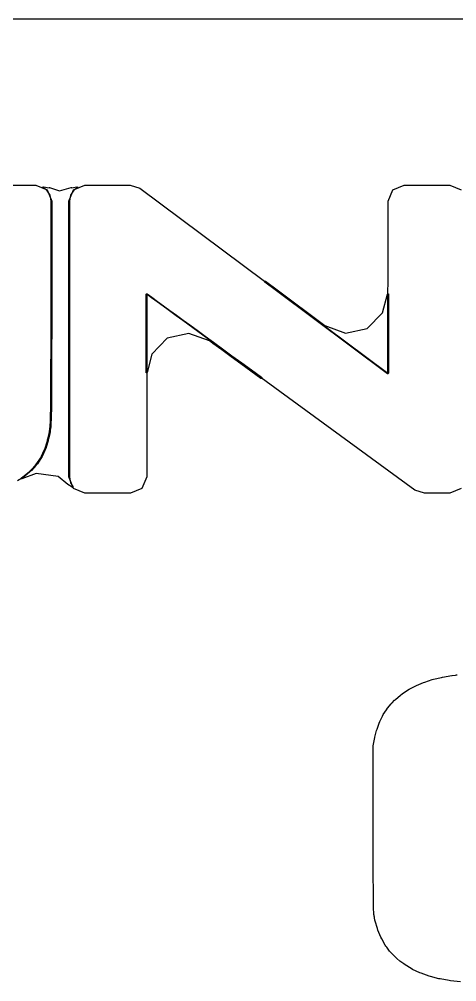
# Model space of a CAD drawing. Extents: x -22 to 351, y -111 to 35.
# Drawn here: x -14.665 to -13.287, y 24.794 to 27.825 of the extents above; entities that cross this region are included whole.
import ezdxf

# ---------------------------------------------------------------- set-up
doc = ezdxf.new("R2010")
doc.units = 0
doc.layers.add('BLACK', color=7, linetype='CONTINUOUS')

msp = doc.modelspace()

# ---------------------------------------------------------------- linework, layer by layer
at = {"layer": 'BLACK', "linetype": 'CONTINUOUS'}
for p, q in [((-5.525, 27.825), (-19.525, 27.825)), ((-5.525, 27.825), (-19.525, 27.825)), ((-14.7787, 27.303), (-14.6129, 27.303)), ((-14.6129, 27.303), (-14.5769, 27.2881)), ((-14.5902, 27.2958), (-14.5891, 27.2975)), ((-14.5893, 27.294), (-14.5902, 27.2958)), ((-14.5783, 27.2866), (-14.5893, 27.294)), ((-14.5891, 27.2975), (-14.5878, 27.2976)), ((-14.5878, 27.2976), (-14.5709, 27.2943)), ((-14.5677, 27.2708), (-14.5783, 27.2866)), ((-14.5769, 27.2881), (-14.5619, 27.252)), ((-14.5709, 27.2943), (-14.5705, 27.2948)), ((-14.5705, 27.2948), (-14.5692, 27.2948)), ((-14.5692, 27.2948), (-14.5376, 27.2849)), ((-14.5376, 27.2849), (-14.5016, 27.2954)), ((-14.5087, 27.252), (-14.4938, 27.2881)), ((-14.4924, 27.2866), (-14.503, 27.2708)), ((-14.5016, 27.2954), (-14.4996, 27.295)), ((-14.4996, 27.295), (-14.4993, 27.2943)), ((-14.4993, 27.2943), (-14.4829, 27.2976)), ((-14.4938, 27.2881), (-14.4577, 27.303)), ((-14.4814, 27.294), (-14.4924, 27.2866)), ((-14.4829, 27.2976), (-14.481, 27.297)), ((-14.4806, 27.295), (-14.4814, 27.294)), ((-14.481, 27.297), (-14.4806, 27.295)), ((-14.4577, 27.303), (-14.315, 27.3029)), ((-14.315, 27.3029), (-14.2845, 27.2928)), ((-14.2845, 27.2928), (-13.5035, 26.7101)), ((-13.5029, 27.2521), (-13.4879, 27.2881)), ((-13.4879, 27.2881), (-13.4519, 27.303)), ((-13.4519, 27.303), (-13.3084, 27.303)), ((-13.3084, 27.303), (-13.2724, 27.2881)), ((-14.5639, 27.2518), (-14.5677, 27.2708)), ((-14.5644, 26.9069), (-14.5639, 27.2518)), ((-14.5619, 27.252), (-14.5625, 26.8685)), ((-14.5087, 26.3838), (-14.5087, 27.252)), ((-14.503, 27.2708), (-14.5067, 27.2518)), ((-14.5067, 27.2518), (-14.5067, 26.384)), ((-13.5035, 26.7101), (-13.5029, 27.2521)), ((-13.8921, 26.9988), (-13.8909, 27.0004)), ((-13.8913, 26.997), (-13.8921, 26.9988)), ((-13.8545, 26.9695), (-13.8913, 26.997)), ((-13.8909, 27.0004), (-13.8889, 27.0002)), ((-13.8889, 27.0002), (-13.8521, 26.9727)), ((-14.2651, 26.9321), (-14.265, 26.9543)), ((-14.265, 26.9589), (-14.264, 26.9606)), ((-14.265, 26.9543), (-14.265, 26.9589)), ((-14.265, 26.9543), (-14.265, 26.9543)), ((-14.264, 26.9606), (-14.2618, 26.9605)), ((-14.263, 26.9542), (-14.2631, 26.9321)), ((-14.2481, 26.948), (-14.263, 26.9589)), ((-14.263, 26.9589), (-14.263, 26.9542)), ((-14.2618, 26.9605), (-14.2469, 26.9496)), ((-14.2301, 26.9349), (-14.2481, 26.948)), ((-14.2469, 26.9496), (-14.2289, 26.9365)), ((-13.5047, 26.7085), (-13.8545, 26.9695)), ((-13.8521, 26.9727), (-13.702, 26.8607)), ((-13.5202, 26.9004), (-13.5052, 26.9595)), ((-13.5052, 26.9595), (-13.5038, 26.9609)), ((-13.5038, 26.9609), (-13.5018, 26.9604)), ((-13.5018, 26.9604), (-13.5012, 26.959)), ((-13.5012, 26.959), (-13.5013, 26.9303)), ((-14.2651, 26.9083), (-14.2651, 26.9321)), ((-14.2631, 26.9321), (-14.2631, 26.9083)), ((-14.2111, 26.9211), (-14.2301, 26.9349)), ((-14.2289, 26.9365), (-14.21, 26.9227)), ((-14.1913, 26.9066), (-14.2111, 26.9211)), ((-14.21, 26.9227), (-14.21, 26.9227)), ((-14.21, 26.9227), (-14.1901, 26.9082)), ((-13.5013, 26.9303), (-13.5015, 26.7101)), ((-14.5645, 26.8685), (-14.5644, 26.9069)), ((-14.2652, 26.8562), (-14.2651, 26.883)), ((-14.2651, 26.883), (-14.2651, 26.9083)), ((-14.2651, 26.9083), (-14.2651, 26.9083)), ((-14.2631, 26.883), (-14.2632, 26.8562)), ((-14.2631, 26.9083), (-14.2631, 26.883)), ((-14.1706, 26.8916), (-14.1913, 26.9066)), ((-14.1901, 26.9082), (-14.1694, 26.8932)), ((-14.1493, 26.876), (-14.1706, 26.8916)), ((-14.1694, 26.8932), (-14.1481, 26.8777)), ((-13.5692, 26.8514), (-13.5202, 26.9004)), ((-14.5645, 26.8329), (-14.5645, 26.8685)), ((-14.5625, 26.8685), (-14.5625, 26.8329)), ((-14.2652, 26.8283), (-14.2652, 26.8562)), ((-14.2652, 26.8562), (-14.2652, 26.8562)), ((-14.2632, 26.8562), (-14.2632, 26.8283)), ((-13.9958, 26.764), (-14.1493, 26.876)), ((-14.1481, 26.8777), (-14.1481, 26.8777)), ((-14.1481, 26.8777), (-14.1275, 26.8626)), ((-14.1275, 26.8626), (-14.1043, 26.8457)), ((-13.702, 26.8607), (-13.6368, 26.8365)), ((-14.5646, 26.8001), (-14.5645, 26.8329)), ((-14.5645, 26.8329), (-14.5645, 26.8329)), ((-14.5625, 26.8329), (-14.5626, 26.8001)), ((-14.5625, 26.8329), (-14.5625, 26.8329)), ((-14.2652, 26.7992), (-14.2652, 26.8283)), ((-14.2632, 26.8283), (-14.2632, 26.7992)), ((-14.131, 26.8359), (-14.1985, 26.8204)), ((-14.0655, 26.8124), (-14.131, 26.8359)), ((-14.1043, 26.8457), (-14.1043, 26.8457)), ((-14.1043, 26.8457), (-14.0791, 26.8273)), ((-14.0791, 26.8273), (-14.0523, 26.8077)), ((-13.6368, 26.8365), (-13.5692, 26.8514)), ((-14.5646, 26.7698), (-14.5646, 26.8001)), ((-14.5646, 26.8001), (-14.5646, 26.8001)), ((-14.5626, 26.8001), (-14.5626, 26.8001)), ((-14.5626, 26.8001), (-14.5626, 26.7698)), ((-14.2652, 26.7691), (-14.2652, 26.7992)), ((-14.2652, 26.7992), (-14.2652, 26.7992)), ((-14.2632, 26.7992), (-14.2632, 26.7691)), ((-14.1985, 26.8204), (-14.2469, 26.7708)), ((-14.0547, 26.8045), (-14.0655, 26.8124)), ((-14.0264, 26.7839), (-14.0547, 26.8045)), ((-14.0523, 26.8077), (-14.024, 26.7871)), ((-14.5647, 26.742), (-14.5646, 26.7698)), ((-14.5646, 26.7698), (-14.5646, 26.7698)), ((-14.5626, 26.7698), (-14.5627, 26.742)), ((-14.5626, 26.7698), (-14.5626, 26.7698)), ((-14.2653, 26.7382), (-14.2652, 26.7691)), ((-14.2632, 26.7691), (-14.2633, 26.7382)), ((-14.2469, 26.7708), (-14.2613, 26.7127)), ((-13.9969, 26.7624), (-14.0264, 26.7839)), ((-14.024, 26.7871), (-13.9946, 26.7656)), ((-13.9665, 26.7402), (-13.9969, 26.7624)), ((-13.4182, 26.3426), (-13.9958, 26.764)), ((-13.9946, 26.7656), (-13.9641, 26.7434)), ((-14.5647, 26.7165), (-14.5647, 26.742)), ((-14.5647, 26.742), (-14.5647, 26.742)), ((-14.5627, 26.742), (-14.5627, 26.742)), ((-14.5627, 26.742), (-14.5627, 26.7165)), ((-14.2653, 26.721), (-14.2653, 26.7382)), ((-14.2633, 26.7382), (-14.2633, 26.721)), ((-13.9353, 26.7174), (-13.9665, 26.7402)), ((-13.9641, 26.7434), (-13.933, 26.7207)), ((-14.5648, 26.6933), (-14.5647, 26.7165)), ((-14.5647, 26.7165), (-14.5647, 26.7165)), ((-14.5627, 26.7165), (-14.5628, 26.6933)), ((-14.5627, 26.7165), (-14.5627, 26.7165)), ((-14.2653, 26.7132), (-14.2653, 26.721)), ((-14.2646, 26.7118), (-14.2653, 26.7132)), ((-14.2627, 26.7113), (-14.2646, 26.7118)), ((-14.2633, 26.721), (-14.2633, 26.3838)), ((-14.2613, 26.7127), (-14.2627, 26.7113)), ((-13.9037, 26.6943), (-13.9353, 26.7174)), ((-13.933, 26.7207), (-13.9013, 26.6976)), ((-13.5045, 26.7084), (-13.5047, 26.7085)), ((-13.5025, 26.7084), (-13.5045, 26.7084)), ((-13.5015, 26.7101), (-13.5025, 26.7084)), ((-14.565, 26.6531), (-14.5649, 26.6721)), ((-14.5649, 26.6722), (-14.5648, 26.6933)), ((-14.5649, 26.6721), (-14.5649, 26.6722)), ((-14.5649, 26.6722), (-14.5649, 26.6722)), ((-14.5648, 26.6933), (-14.5648, 26.6933)), ((-14.5629, 26.6721), (-14.563, 26.6531)), ((-14.5628, 26.6933), (-14.5629, 26.6722)), ((-14.5629, 26.6722), (-14.5629, 26.6721)), ((-14.5628, 26.6933), (-14.5628, 26.6933)), ((-13.9034, 26.6942), (-13.9037, 26.6943)), ((-13.902, 26.694), (-13.9034, 26.6942)), ((-13.9034, 26.6942), (-13.9034, 26.6942)), ((-13.9006, 26.6954), (-13.902, 26.694)), ((-13.9013, 26.6976), (-13.9011, 26.6974)), ((-13.9011, 26.6974), (-13.9011, 26.6974)), ((-13.9011, 26.6974), (-13.9006, 26.6954)), ((-14.5651, 26.6358), (-14.565, 26.653)), ((-14.565, 26.653), (-14.565, 26.6531)), ((-14.563, 26.653), (-14.5631, 26.6358)), ((-14.563, 26.6531), (-14.563, 26.653)), ((-14.5654, 26.6064), (-14.5652, 26.6201)), ((-14.5652, 26.6203), (-14.5651, 26.6357)), ((-14.5652, 26.6201), (-14.5652, 26.6203)), ((-14.5652, 26.6203), (-14.5652, 26.6203)), ((-14.5651, 26.6357), (-14.5651, 26.6358)), ((-14.5632, 26.6201), (-14.5634, 26.6063)), ((-14.5631, 26.6357), (-14.5632, 26.6203)), ((-14.5632, 26.6203), (-14.5632, 26.6201)), ((-14.5631, 26.6358), (-14.5631, 26.6357)), ((-14.5661, 26.573), (-14.5658, 26.5825)), ((-14.5658, 26.5829), (-14.5656, 26.5937)), ((-14.5658, 26.5825), (-14.5658, 26.5829)), ((-14.5658, 26.5825), (-14.5658, 26.5825)), ((-14.5656, 26.5939), (-14.5654, 26.6062)), ((-14.5656, 26.5937), (-14.5656, 26.5939)), ((-14.5654, 26.6062), (-14.5654, 26.6064)), ((-14.5654, 26.6062), (-14.5654, 26.6062)), ((-14.5638, 26.5825), (-14.5641, 26.5729)), ((-14.5636, 26.5937), (-14.5638, 26.5828)), ((-14.5638, 26.5828), (-14.5638, 26.5825)), ((-14.5634, 26.6062), (-14.5636, 26.5939)), ((-14.5636, 26.5939), (-14.5636, 26.5937)), ((-14.5634, 26.6063), (-14.5634, 26.6062)), ((-14.5672, 26.5485), (-14.5671, 26.5493)), ((-14.5671, 26.5493), (-14.5667, 26.5557)), ((-14.5667, 26.5564), (-14.5664, 26.5637)), ((-14.5667, 26.5557), (-14.5667, 26.5564)), ((-14.5667, 26.5557), (-14.5667, 26.5557)), ((-14.5664, 26.5642), (-14.5661, 26.5726)), ((-14.5664, 26.5637), (-14.5664, 26.5642)), ((-14.5661, 26.5726), (-14.5661, 26.573)), ((-14.5651, 26.5492), (-14.5652, 26.5483)), ((-14.5647, 26.5556), (-14.5651, 26.5492)), ((-14.5644, 26.5636), (-14.5647, 26.5563)), ((-14.5647, 26.5563), (-14.5647, 26.5556)), ((-14.5641, 26.5725), (-14.5644, 26.5641)), ((-14.5644, 26.5641), (-14.5644, 26.5636)), ((-14.5641, 26.5729), (-14.5641, 26.5725)), ((-14.5713, 26.5165), (-14.5706, 26.5199)), ((-14.5706, 26.5199), (-14.5703, 26.5212)), ((-14.5703, 26.5212), (-14.5697, 26.5248)), ((-14.5697, 26.5248), (-14.5695, 26.5262)), ((-14.5695, 26.5262), (-14.5689, 26.5301)), ((-14.5686, 26.5195), (-14.5693, 26.5161)), ((-14.5689, 26.5301), (-14.5688, 26.5315)), ((-14.5688, 26.5315), (-14.5682, 26.5358)), ((-14.5684, 26.5209), (-14.5686, 26.5195)), ((-14.5678, 26.5245), (-14.5684, 26.5209)), ((-14.5682, 26.5358), (-14.5681, 26.537)), ((-14.5681, 26.537), (-14.5677, 26.5419)), ((-14.5675, 26.5259), (-14.5678, 26.5245)), ((-14.5677, 26.5419), (-14.5676, 26.5429)), ((-14.5676, 26.5429), (-14.5672, 26.5485)), ((-14.567, 26.5298), (-14.5675, 26.5259)), ((-14.5668, 26.5312), (-14.567, 26.5298)), ((-14.5663, 26.5356), (-14.5668, 26.5312)), ((-14.5661, 26.5368), (-14.5663, 26.5356)), ((-14.5657, 26.5417), (-14.5661, 26.5368)), ((-14.5656, 26.5427), (-14.5657, 26.5417)), ((-14.5652, 26.5483), (-14.5656, 26.5427)), ((-14.5833, 26.4743), (-14.5768, 26.4945)), ((-14.5749, 26.494), (-14.5814, 26.4736)), ((-14.5768, 26.4945), (-14.576, 26.4975)), ((-14.576, 26.4975), (-14.5753, 26.5003)), ((-14.5753, 26.5003), (-14.5743, 26.504)), ((-14.5753, 26.5003), (-14.5753, 26.5003)), ((-14.5741, 26.497), (-14.5749, 26.494)), ((-14.5743, 26.504), (-14.5734, 26.5075)), ((-14.5743, 26.504), (-14.5743, 26.504)), ((-14.5743, 26.504), (-14.5743, 26.504)), ((-14.5733, 26.4998), (-14.5741, 26.497)), ((-14.5734, 26.5075), (-14.5733, 26.5079)), ((-14.5733, 26.5079), (-14.5725, 26.5113)), ((-14.5724, 26.5035), (-14.5733, 26.4998)), ((-14.5725, 26.5113), (-14.5723, 26.5121)), ((-14.5725, 26.5113), (-14.5725, 26.5113)), ((-14.5715, 26.507), (-14.5724, 26.5035)), ((-14.5724, 26.5035), (-14.5724, 26.5035)), ((-14.5723, 26.5121), (-14.5716, 26.5153)), ((-14.5716, 26.5153), (-14.5713, 26.5165)), ((-14.5714, 26.5075), (-14.5715, 26.507)), ((-14.5706, 26.5108), (-14.5714, 26.5075)), ((-14.5704, 26.5116), (-14.5706, 26.5108)), ((-14.5696, 26.5149), (-14.5704, 26.5116)), ((-14.5693, 26.5161), (-14.5696, 26.5149)), ((-14.5946, 26.4494), (-14.5858, 26.468)), ((-14.584, 26.4672), (-14.5929, 26.4485)), ((-14.5858, 26.468), (-14.5833, 26.4743)), ((-14.5814, 26.4736), (-14.584, 26.4672)), ((-14.6093, 26.4265), (-14.5981, 26.4432)), ((-14.5964, 26.4422), (-14.6076, 26.4253)), ((-14.5981, 26.4432), (-14.5946, 26.4494)), ((-14.5929, 26.4485), (-14.5964, 26.4422)), ((-14.6479, 26.3879), (-14.6323, 26.4008)), ((-14.631, 26.3994), (-14.6467, 26.3863)), ((-14.6323, 26.4008), (-14.6271, 26.4059)), ((-14.6257, 26.4045), (-14.631, 26.3994)), ((-14.6271, 26.4059), (-14.6137, 26.4208)), ((-14.6122, 26.4195), (-14.6257, 26.4045)), ((-14.6137, 26.4208), (-14.6093, 26.4265)), ((-14.6076, 26.4253), (-14.6122, 26.4195)), ((-14.6524, 26.3821), (-14.6703, 26.3711)), ((-14.6591, 26.3796), (-14.6581, 26.381)), ((-14.6584, 26.3777), (-14.6591, 26.3796)), ((-14.6564, 26.3774), (-14.6584, 26.3777)), ((-14.6581, 26.381), (-14.6536, 26.3838)), ((-14.6111, 26.3943), (-14.6564, 26.3774)), ((-14.6536, 26.3838), (-14.6479, 26.3879)), ((-14.6467, 26.3863), (-14.6524, 26.3821)), ((-14.5423, 26.3857), (-14.6111, 26.3943)), ((-14.5118, 26.3603), (-14.5423, 26.3857)), ((-14.4938, 26.3477), (-14.5087, 26.3838)), ((-14.5067, 26.384), (-14.503, 26.365)), ((-14.2633, 26.3838), (-14.2782, 26.3477)), ((-14.5117, 26.3601), (-14.5118, 26.3603)), ((-14.4984, 26.3513), (-14.5117, 26.3601)), ((-14.503, 26.365), (-14.4956, 26.354)), ((-14.4971, 26.3509), (-14.4984, 26.3513)), ((-14.4955, 26.352), (-14.4971, 26.3509)), ((-14.4956, 26.354), (-14.4955, 26.352)), ((-14.4577, 26.3328), (-14.4938, 26.3477)), ((-14.2782, 26.3477), (-14.3143, 26.3328)), ((-13.3881, 26.3328), (-13.4182, 26.3426)), ((-13.2724, 26.3477), (-13.3084, 26.3328)), ((-14.3143, 26.3328), (-14.4577, 26.3328)), ((-13.3084, 26.3328), (-13.3881, 26.3328)), ((-13.4131, 25.7276), (-13.3917, 25.7365)), ((-13.3917, 25.7365), (-13.3876, 25.738)), ((-13.3876, 25.738), (-13.3639, 25.7456)), ((-13.3639, 25.7456), (-13.3603, 25.7466)), ((-13.3603, 25.7466), (-13.3343, 25.7528)), ((-13.3343, 25.7528), (-13.3311, 25.7534)), ((-13.3311, 25.7534), (-13.3026, 25.7583)), ((-13.3026, 25.7583), (-13.3008, 25.7586)), ((-13.3008, 25.7586), (-13.2901, 25.76)), ((-13.2901, 25.76), (-13.2875, 25.7603)), ((-13.2875, 25.7603), (-13.2851, 25.7605)), ((-13.4636, 25.6969), (-13.459, 25.7004)), ((-13.459, 25.7004), (-13.4416, 25.7123)), ((-13.4416, 25.7123), (-13.437, 25.7151)), ((-13.437, 25.7151), (-13.4176, 25.7255)), ((-13.4176, 25.7255), (-13.4131, 25.7276)), ((-13.493, 25.6694), (-13.4901, 25.6726)), ((-13.4901, 25.6726), (-13.4823, 25.6805)), ((-13.4823, 25.6805), (-13.4792, 25.6835)), ((-13.4792, 25.6835), (-13.4636, 25.6969)), ((-13.5179, 25.6354), (-13.5082, 25.6505)), ((-13.5082, 25.6505), (-13.5046, 25.6553)), ((-13.5046, 25.6553), (-13.493, 25.6694)), ((-13.5311, 25.6084), (-13.529, 25.6135)), ((-13.529, 25.6135), (-13.5209, 25.6301)), ((-13.5209, 25.6301), (-13.5179, 25.6354)), ((-13.5445, 25.5648), (-13.5391, 25.5856)), ((-13.5391, 25.5856), (-13.5378, 25.5899)), ((-13.5378, 25.5899), (-13.5311, 25.6084)), ((-13.5483, 25.548), (-13.545, 25.5629)), ((-13.545, 25.5629), (-13.5445, 25.5648)), ((-13.5495, 25.537), (-13.5483, 25.548)), ((-13.5495, 25.2589), (-13.5495, 25.537)), ((-13.5495, 25.228), (-13.5495, 25.2589)), ((-13.5495, 25.1998), (-13.5495, 25.228)), ((-13.5495, 25.228), (-13.5495, 25.228)), ((-13.5495, 25.1743), (-13.5495, 25.1998)), ((-13.5495, 25.1998), (-13.5495, 25.1998)), ((-13.5495, 25.1742), (-13.5495, 25.1743)), ((-13.5495, 25.1512), (-13.5495, 25.1742)), ((-13.5495, 25.1511), (-13.5495, 25.1512)), ((-13.5494, 25.1304), (-13.5495, 25.1511)), ((-13.5494, 25.1119), (-13.5494, 25.1304)), ((-13.5494, 25.1304), (-13.5494, 25.1304)), ((-13.5494, 25.1118), (-13.5494, 25.1119)), ((-13.5493, 25.0953), (-13.5494, 25.1118)), ((-13.5493, 25.0808), (-13.5493, 25.0953)), ((-13.5493, 25.0953), (-13.5493, 25.0953)), ((-13.5493, 25.0807), (-13.5493, 25.0808)), ((-13.5492, 25.0679), (-13.5493, 25.0807)), ((-13.5492, 25.0678), (-13.5492, 25.0679)), ((-13.5491, 25.0567), (-13.5492, 25.0678)), ((-13.5491, 25.0566), (-13.5491, 25.0567)), ((-13.549, 25.047), (-13.5491, 25.0566)), ((-13.549, 25.0468), (-13.549, 25.047)), ((-13.5489, 25.0387), (-13.549, 25.0468)), ((-13.5489, 25.0384), (-13.5489, 25.0387)), ((-13.5488, 25.0315), (-13.5489, 25.0384)), ((-13.5487, 25.0311), (-13.5488, 25.0315)), ((-13.5486, 25.0253), (-13.5487, 25.0311)), ((-13.5486, 25.0248), (-13.5486, 25.0253)), ((-13.5484, 25.02), (-13.5486, 25.0248)), ((-13.5484, 25.0193), (-13.5484, 25.02)), ((-13.5482, 25.0153), (-13.5484, 25.0193)), ((-13.5481, 25.0143), (-13.5482, 25.0153)), ((-13.5479, 25.0111), (-13.5481, 25.0143)), ((-13.5478, 25.0099), (-13.5479, 25.0111)), ((-13.5475, 25.0072), (-13.5478, 25.0099)), ((-13.5473, 25.0056), (-13.5475, 25.0072)), ((-13.5471, 25.0034), (-13.5473, 25.0056)), ((-13.5468, 25.0017), (-13.5471, 25.0034)), ((-13.5465, 24.9998), (-13.5468, 25.0017)), ((-13.5462, 24.9982), (-13.5465, 24.9998)), ((-13.5459, 24.9964), (-13.5462, 24.9982)), ((-13.5456, 24.9952), (-13.5459, 24.9964)), ((-13.5442, 24.9887), (-13.5456, 24.9952)), ((-13.5434, 24.9854), (-13.5442, 24.9887)), ((-13.5366, 24.9619), (-13.5434, 24.9854)), ((-13.5347, 24.9564), (-13.5366, 24.9619)), ((-13.5257, 24.9349), (-13.5347, 24.9564)), ((-13.5229, 24.9292), (-13.5257, 24.9349)), ((-13.5117, 24.9096), (-13.5229, 24.9292)), ((-13.5098, 24.9065), (-13.5117, 24.9096)), ((-13.5092, 24.9056), (-13.5098, 24.9065)), ((-13.5073, 24.903), (-13.5092, 24.9056)), ((-13.5005, 24.8942), (-13.5073, 24.903)), ((-13.498, 24.8911), (-13.5005, 24.8942)), ((-13.4895, 24.8816), (-13.498, 24.8911)), ((-13.4873, 24.8794), (-13.4895, 24.8816)), ((-13.4779, 24.87), (-13.4873, 24.8794)), ((-13.4756, 24.868), (-13.4779, 24.87)), ((-13.4659, 24.8595), (-13.4756, 24.868)), ((-13.4629, 24.857), (-13.4659, 24.8595)), ((-13.4537, 24.8502), (-13.4629, 24.857)), ((-13.4494, 24.8473), (-13.4537, 24.8502)), ((-13.4301, 24.8357), (-13.4494, 24.8473)), ((-13.4255, 24.8333), (-13.4301, 24.8357)), ((-13.4029, 24.8228), (-13.4255, 24.8333)), ((-13.3984, 24.8209), (-13.4029, 24.8228)), ((-13.3738, 24.8122), (-13.3984, 24.8209)), ((-13.3695, 24.8108), (-13.3738, 24.8122)), ((-13.3428, 24.804), (-13.3695, 24.8108)), ((-13.3389, 24.8031), (-13.3428, 24.804)), ((-13.31, 24.798), (-13.3389, 24.8031)), ((-13.3065, 24.7976), (-13.31, 24.798)), ((-13.2753, 24.7943), (-13.3065, 24.7976))]:
    msp.add_line(p, q, dxfattribs=at)

doc.saveas('drawing.dxf')
